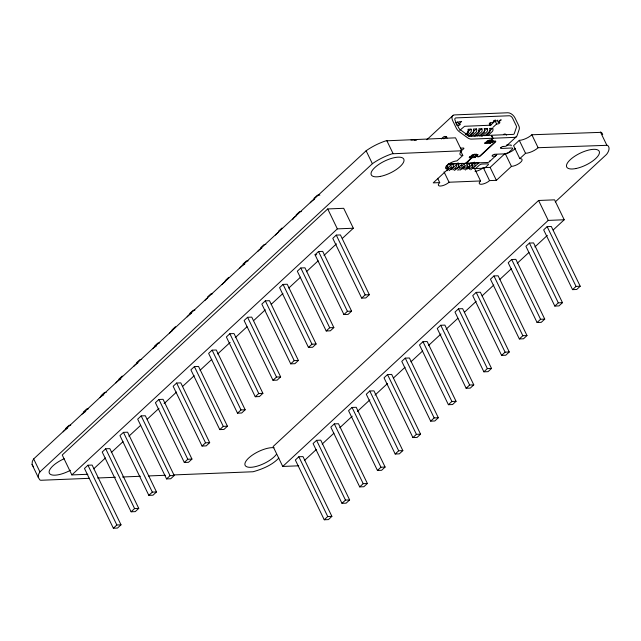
<?xml version="1.0" encoding="UTF-8"?>
<svg xmlns="http://www.w3.org/2000/svg" width="641" height="641" viewBox="0 0 641 641"><rect width="100%" height="100%" fill="white"/><g stroke="black" fill="none" stroke-linecap="round" stroke-linejoin="round"><path stroke-width="0.96" d="M89.572 478.314L40.728 480.277L39.862 479.901L38.308 477.481L32.05 464.525L32.362 461.28L33.677 458.932L366.123 150.771A28.877 10.536 -25.8 0 1 385.85 140.844L455.527 137.831L461.792 150.779A9.03 3.293 -25.8 0 0 462.81 155.442L456.921 160.899A7.604 2.772 -25.8 0 0 447.13 165.25A7.604 2.772 -25.8 0 0 447.987 169.176L433.22 182.869L439.726 182.605A6.658 2.428 -25.8 0 0 440.479 186.042A6.658 2.428 -25.8 0 0 449.053 182.228L480.566 180.962A6.418 2.34 -25.8 0 0 481.287 184.279A6.418 2.34 -25.8 0 0 489.556 180.602L496.382 180.329L511.43 166.388A7.131 2.604 -25.8 0 0 520.612 162.301A7.131 2.604 -25.8 0 0 519.811 158.615L513.553 145.667L519.282 140.355A9.759 3.558 -25.8 0 0 531.854 134.762L601.218 132.342A28.549 10.416 -25.8 0 1 602.692 134.65M38.308 477.481L38.62 474.228L39.934 471.88L372.381 163.719A28.877 10.536 -25.8 0 1 392.108 153.792L461.792 150.779M492.52 155.29L492.192 155.651A1.779 0.649 -25.8 0 0 492.657 156.268L494.291 156.204A6.538 3.91 47.2 0 0 496.751 154.473M500.974 147.454L500.637 147.815A1.779 0.649 -25.8 0 0 501.102 148.44L511.927 148.007A2.38 0.865 -25.8 0 1 512.191 149.233L508.698 152.47A2.38 0.865 -25.8 0 1 505.637 153.832L494.82 154.265M65.582 428.557L69.076 425.32L70.734 425.255M83.314 412.123L86.807 408.886L88.474 408.822M101.054 395.681L104.547 392.444L106.214 392.38M118.793 379.248L122.279 376.011M136.525 362.806L140.018 359.569L141.685 359.505M154.265 346.372L157.758 343.135L159.417 343.071M172.004 329.931L175.49 326.694M189.736 313.497L193.229 310.26L194.896 310.196M207.476 297.055L210.969 293.818L212.628 293.754M225.215 280.622L228.701 277.385M242.947 264.18L246.44 260.943L248.107 260.879M260.687 247.746L264.18 244.509L265.839 244.445M278.418 231.305L281.912 228.068M296.158 214.871L299.651 211.634L301.318 211.57M313.898 198.43L317.383 195.193L319.883 195.096M342.326 238.42L353.327 228.228L343.696 208.301L327.719 208.942L62.225 454.99L71.856 474.917L87.833 474.276M426.858 139.714L453.283 115.228M71.856 474.917L337.35 228.869L353.327 228.228M87.961 465.23L84.468 468.467L113.361 528.232L117.519 528.064L121.013 524.827L92.12 465.062L87.961 465.23L116.854 524.995L121.013 524.827M105.693 448.788L102.207 452.025L131.101 511.798L135.259 511.63L138.752 508.393L109.859 448.62L105.693 448.788L134.586 508.561L138.752 508.393M123.433 432.355L119.939 435.592L148.832 495.357L152.999 495.189L156.484 491.951L127.591 432.186L123.433 432.355L152.326 492.12L156.484 491.951M141.172 415.913L137.679 419.15L166.572 478.923L170.73 478.755L174.224 475.518L145.331 415.745L141.172 415.913L170.065 475.686L174.224 475.518M158.904 399.479L155.41 402.716L184.312 462.482L188.47 462.313L191.963 459.076L163.07 399.311L158.904 399.479L187.797 459.244L191.963 459.076M176.644 383.038L173.15 386.275L202.043 446.048L206.21 445.88L209.695 442.643L180.802 382.869L176.644 383.038L205.537 442.811L209.695 442.643M194.383 366.604L190.89 369.841L219.783 429.606L223.941 429.438L227.435 426.201L198.542 366.436L194.383 366.604L223.276 426.369L227.435 426.201M212.115 350.162L208.621 353.399L237.515 413.173L241.681 413.004L245.174 409.767L216.281 349.994L212.115 350.162L241.008 409.936L245.174 409.767M229.855 333.729L226.361 336.966L255.254 396.731L259.413 396.563L262.906 393.326L234.013 333.56L229.855 333.729L258.748 393.494L262.906 393.326M247.586 317.287L244.101 320.524L272.994 380.297L277.152 380.129L280.646 376.892L251.753 317.119L247.586 317.287L276.487 377.06L280.646 376.892M265.326 300.853L261.832 304.09L290.726 363.856L294.892 363.687L298.385 360.45L269.484 300.685L265.326 300.853L294.219 360.619L298.385 360.45M283.066 284.412L279.572 287.649L308.465 347.422L312.624 347.254L316.117 344.017L287.224 284.243L283.066 284.412L311.959 344.185L316.117 344.017M300.797 267.978L297.312 271.215L326.205 330.98L330.363 330.812L333.857 327.583L304.964 267.81L300.797 267.978L329.69 327.743L333.857 327.583M315.043 254.773L318.537 251.536L322.695 251.368L351.589 311.141L348.103 314.378L343.937 314.547L315.043 254.773L316.71 254.709M336.277 235.103L332.783 238.34L361.676 298.105L365.835 297.937L369.328 294.708L340.435 234.935L336.277 235.103L365.17 294.868L369.328 294.708M441.345 138.969L443.484 136.982A3.566 2.54 87.7 0 1 446.4 137.118L447.106 138.023M457.722 121.734L458.812 123.969L461.624 121.365A3.566 2.54 87.7 0 1 459.084 121.558M443.844 138.865L445.984 136.886A3.566 2.54 87.7 0 1 446.681 136.437M93.698 468.835L105.436 457.962M111.302 452.522L123.04 441.649M128.905 436.209L140.643 425.336M147.238 419.214L158.976 408.341M164.112 403.582L176.579 392.028M182.445 386.595L194.175 375.714M200.048 370.282L211.778 359.409M217.644 353.968L230.119 342.414M235.247 337.655L246.985 326.782M253.588 320.66L265.318 309.787M271.183 304.347L282.921 293.474M288.787 288.041L300.525 277.16M306.39 271.728L318.12 260.847M323.993 255.414L336.461 243.86M459.677 130.395L464.589 126.301L490.918 125.187M465.358 134.578L467.545 132.559A2.38 1.699 87.7 0 0 467.978 129.274L471.055 129.145A2.38 1.699 87.7 0 1 470.622 132.431L466.985 135.804M466.488 134.538L467.946 133.184A1.186 0.849 87.7 0 0 468.162 131.533L467.922 131.036M468.587 136.389L472.954 132.342A2.38 1.699 87.7 0 0 473.387 129.057L476.463 128.929A2.38 1.699 87.7 0 1 476.031 132.214L471.664 136.261M469.701 136.357L473.354 132.959A1.186 0.849 87.7 0 0 473.579 131.317L473.33 130.82M473.995 136.164L478.362 132.126A2.38 1.699 87.7 0 0 478.795 128.833L481.872 128.713A2.38 1.699 87.7 0 1 481.439 131.998L477.08 136.044M475.109 136.132L478.771 132.743A1.186 0.849 87.7 0 0 478.987 131.101L478.747 130.604M489.355 125.556L490.774 124.234L490.053 122.743M490.181 125.62L495.156 121.013L496.19 120.973A1.482 0.545 -25.8 0 0 497.937 120.26M447.258 165.69L449.173 163.92L452.209 163.8L447.073 168.559M479.404 135.948L483.771 131.91A2.38 1.699 87.7 0 0 484.203 128.617L487.288 128.496A2.38 1.699 87.7 0 1 486.848 131.782L481.76 136.501M480.518 135.916L484.179 132.527A1.186 0.849 87.7 0 0 484.396 130.884L487.288 128.496M493.049 127.295L496.599 124.001L497.64 123.961A1.482 0.545 -25.8 0 0 499.555 123.112A1.482 0.545 -25.8 0 0 499.387 122.343L498.345 122.383L497.264 120.147M498.345 122.383L501.158 119.779A3.566 2.54 87.7 0 1 499.467 120.332M453.147 164.769L454.293 163.711M447.017 170.77L450.911 167.165A1.186 0.849 87.7 0 0 451.232 165.795M484.82 135.732L489.179 131.685A2.38 1.699 87.7 0 0 489.612 128.4L492.697 128.28A2.38 1.699 87.7 0 1 492.264 131.565L487.897 135.612M485.934 135.7L489.588 132.31A1.186 0.849 87.7 0 0 489.804 130.668L492.697 128.28M449.101 170.69L452.995 167.077A1.186 0.849 87.7 0 0 453.315 165.715L452.85 163.864M451.056 169.665L457.618 163.583L455.126 163.679M457.986 165.082L459.701 163.495L463.034 163.359L457.177 168.783M453.075 169.953L456.328 166.94A1.186 0.849 87.7 0 0 456.64 165.578M454.509 170.474L458.403 166.86A1.186 0.849 87.7 0 0 458.724 165.498L458.027 162.718M469.516 156.741L471.239 156.676L473.282 154.842A2.268 0.825 -25.8 0 1 474.508 154.201M489.139 140.083L487.625 141.549A2.268 0.825 -25.8 0 0 488.722 142.27L490.557 141.645L491.038 142.639L490.325 143.304L484.5 143.536L487.641 140.627L490.221 140.523L492.665 138.256L491.222 135.267L469.941 136.124A2.973 1.779 47.2 0 1 468.122 135.451L460.19 129.642A2.973 1.779 47.2 0 1 458.732 127.904L455.134 120.468A2.973 1.779 47.2 0 1 456.015 117.896L509.283 115.757A2.973 1.779 47.2 0 1 512.568 118.16L516.157 125.596A2.973 1.779 47.2 0 1 516.398 127.383L514.282 133.6A2.973 1.779 47.2 0 1 513.169 134.386L491.639 135.251L493.081 138.24L514.611 137.374A6.538 3.91 47.2 0 0 517.071 135.636L519.186 129.426A6.538 3.91 47.2 0 0 518.657 125.5L515.06 118.064A6.538 3.91 47.2 0 0 507.832 112.768L454.565 114.907A6.538 3.91 47.2 0 0 452.642 120.564L456.232 128A6.538 3.91 47.2 0 0 459.445 131.822L467.377 137.631A6.538 3.91 47.2 0 0 471.391 139.105L492.665 138.256M476.76 155.875L474.965 157.542L472.137 157.654L471.656 156.66L473.226 155.202A1.667 0.609 -25.8 0 1 474.709 154.377A1.667 0.609 -25.8 0 1 475.854 154.385L477.497 156.733A1.899 0.697 -25.8 0 0 478.803 156.741A1.899 0.697 -25.8 0 0 480.502 155.795L495.373 142.014A1.899 0.697 -25.8 0 0 495.653 141.132A1.899 0.697 -25.8 0 0 494.211 141.244L491.463 142.246L490.982 141.252L492.32 140.01M489.564 140.059L488.378 141.156A1.667 0.609 -25.8 0 0 488.138 141.933A1.667 0.609 -25.8 0 0 489.395 141.829L490.982 141.252M463.972 164.336L465.11 163.279L468.443 163.143L461.881 169.232M457.842 170.338L461.736 166.724A1.186 0.849 87.7 0 0 462.049 165.362M471.239 156.676L471.72 157.67L465.574 163.367L448.163 164.064M472.137 157.654L465.991 163.351L487.513 162.485A6.538 3.91 47.2 0 0 489.98 160.747M493.081 138.24L490.637 140.499L493.466 140.387L491.463 142.246M471.656 156.66L474.484 156.54L476.279 154.882M484.989 142.502L489.844 142.302L490.557 141.645M459.918 170.258L463.812 166.644A1.186 0.849 87.7 0 0 464.132 165.282L463.667 163.431M491.038 142.639L494.515 141.405A1.298 0.473 -25.8 0 1 495.148 141.821L479.805 156.035A1.298 0.473 -25.8 0 1 478.178 156.54L477.184 155.483L478.106 154.625L472.281 154.858L469.14 157.774L471.72 157.67M468.803 164.649L470.518 163.062L473.851 162.926L467.289 169.008M463.9 169.52L467.145 166.508A1.186 0.849 87.7 0 0 467.465 165.146M465.326 170.033L469.228 166.428A1.186 0.849 87.7 0 0 469.541 165.066L469.076 163.215M474.789 163.904L475.934 162.846L478.971 162.726L474.5 166.86M469.308 169.304L472.553 166.291A1.186 0.849 87.7 0 0 472.874 164.929M470.742 169.817L474.636 166.211A1.186 0.849 87.7 0 0 474.949 164.849L474.252 162.069M489.452 161.66L496.222 155.378M506.839 145.547L516.542 136.549M475.029 171.331A6.418 2.34 -25.8 0 0 483.29 167.654L490.125 167.381L505.172 153.431L511.43 166.388M113.361 528.232L116.854 524.995M131.101 511.798L134.586 508.561M148.832 495.357L152.326 492.12M166.572 478.923L170.065 475.686M184.312 462.482L187.797 459.244M202.043 446.048L205.537 442.811M219.783 429.606L223.276 426.369M237.515 413.173L241.008 409.936M255.254 396.731L258.748 393.494M272.994 380.297L276.487 377.06M290.726 363.856L294.219 360.619M308.465 347.422L311.959 344.185M326.205 330.98L329.69 327.743M343.937 314.547L347.43 311.31L351.589 311.141M361.676 298.105L365.17 294.868M519.811 158.615L525.548 153.303A9.759 3.558 -25.8 0 0 538.111 147.718L607.476 145.299A28.549 10.416 -25.8 0 1 606.602 154.361L555.274 201.923M553.207 229.959L564.208 219.759L554.577 199.84L538.6 200.481L273.106 446.529L282.737 466.448L298.714 465.807M278.827 458.075C271.976 465.23 262.425 469.1 253.059 471.752L173.31 474.949M282.737 466.448L548.231 220.4L564.208 219.759M298.842 456.761L295.349 459.998L324.242 519.771L328.4 519.603L331.894 516.366L303.001 456.6L298.842 456.761L327.735 516.534L331.894 516.366M316.574 440.327L313.08 443.564L341.982 503.329L346.14 503.161L349.633 499.932L320.74 440.159L316.574 440.327L345.467 500.092L349.633 499.932M334.314 423.885L330.82 427.122L359.713 486.896L363.88 486.727L367.365 483.49L338.472 423.725L334.314 423.885L363.207 483.659L367.365 483.49M352.053 407.452L348.56 410.689L377.453 470.454L381.611 470.286L385.105 467.057L356.212 407.283L352.053 407.452L380.946 467.217L385.105 467.057M369.785 391.01L366.291 394.247L395.185 454.02L399.351 453.852L402.844 450.615L373.951 390.85L369.785 391.01L398.678 450.783L402.844 450.615M387.525 374.576L384.031 377.813L412.924 437.579L417.083 437.41L420.576 434.181L391.683 374.408L387.525 374.576L416.418 434.342L420.576 434.181M405.256 358.135L401.771 361.372L430.664 421.145L434.822 420.977L438.316 417.74L409.423 357.974L405.256 358.135L434.157 417.908L438.316 417.74M422.996 341.701L419.502 344.938L448.396 404.703L452.562 404.535L456.055 401.306L427.154 341.533L422.996 341.701L451.889 401.466L456.055 401.306M440.736 325.259L437.242 328.496L466.135 388.27L470.294 388.101L473.787 384.864L444.894 325.099L440.736 325.259L469.629 385.033L473.787 384.864M458.467 308.826L454.982 312.063L483.875 371.828L488.033 371.66L491.527 368.431L462.634 308.658L458.467 308.826L487.36 368.591L491.527 368.431M476.207 292.384L472.713 295.621L501.607 355.394L505.773 355.226L509.258 351.989L480.365 292.224L476.207 292.384L505.1 352.157L509.258 351.989M493.947 275.95L490.453 279.188L519.346 338.953L523.505 338.785L526.998 335.555L498.105 275.782L493.947 275.95L522.84 335.716L526.998 335.555M511.678 259.509L508.193 262.746L537.086 322.519L541.244 322.351L544.738 319.114L515.845 259.349L511.678 259.509L540.571 319.282L544.738 319.114M529.418 243.075L525.924 246.312L554.818 306.077L558.984 305.909L562.469 302.68L533.576 242.907L529.418 243.075L558.311 302.84L562.469 302.68M547.158 226.634L543.664 229.871L572.557 289.644L576.716 289.476L580.209 286.239L551.316 226.473L547.158 226.634L576.051 286.407L580.209 286.239M304.579 460.374L316.317 449.493M322.183 444.061L333.921 433.18M339.786 427.747L352.254 416.193M357.39 411.434L369.857 399.88M374.993 395.12L387.46 383.566M393.326 378.126L405.056 367.253M410.929 361.812L422.659 350.939M428.525 345.507L440.992 333.945M446.128 329.194L457.866 318.313M464.469 312.199L476.199 301.326M482.064 295.886L493.802 285.013M499.668 279.572L511.406 268.699M517.271 263.259L529.001 252.386M534.874 246.945L547.342 235.391M324.242 519.771L327.735 516.534M341.982 503.329L345.467 500.092M359.713 486.896L363.207 483.659M377.453 470.454L380.946 467.217M395.185 454.02L398.678 450.783M412.924 437.579L416.418 434.342M430.664 421.145L434.157 417.908M448.396 404.703L451.889 401.466M466.135 388.27L469.629 385.033M483.875 371.828L487.36 368.591M501.607 355.394L505.1 352.157M519.346 338.953L522.84 335.716M537.086 322.519L540.571 319.282M554.818 306.077L558.311 302.84M572.557 289.644L576.051 286.407M468.162 131.533L471.055 129.145M473.579 131.317L476.463 128.929M478.987 131.101L481.872 128.713M455.623 122.599L456.656 122.559A1.482 0.545 -25.8 0 0 457.995 122.119M458.812 123.969L459.853 123.929A1.482 0.545 -25.8 0 1 460.014 124.699A1.482 0.545 -25.8 0 1 458.107 125.548M490.774 124.234L489.732 124.282A1.482 0.545 -25.8 0 1 489.564 123.513A1.482 0.545 -25.8 0 1 491.479 122.663L492.52 122.615L495.333 120.011A3.566 2.54 87.7 0 1 493.642 120.564M410.961 140.05L416.738 139.818M414.39 140.05L416.338 139.97M506.542 145.178L510.476 145.018A2.38 0.865 -25.8 0 1 511.101 145.852M503.265 146.436L504.908 146.372A6.538 3.91 47.2 0 0 507.368 144.634M460.743 165.482L462.129 165.426M471.568 165.049L472.954 164.993M446.689 167.982L448.676 167.902M451.657 167.782L453.644 167.702M457.618 167.541L459.605 167.461M462.578 167.341L464.565 167.261M467.545 167.141L469.533 167.061M450.671 168.968L452.642 168.887M455.591 168.767L457.562 168.687M461.504 168.527L463.467 168.455M466.424 168.335L469.38 168.214M472.337 168.094L474.3 168.014L480.566 180.962M474.693 168.583L483.643 168.222A3.566 2.54 87.7 0 0 485.149 167.654L487.945 165.066A2.38 0.865 -25.8 0 0 487.673 163.84L482.056 164.064A2.38 0.865 -25.8 0 0 478.995 165.426L476.199 168.014A3.566 2.54 87.7 0 1 472.665 166.964M97.552 477.994L115.492 477.273M122.471 476.992L140.411 476.271M148.392 475.951L165.338 475.269M476.367 154.088L477.184 155.483M506.63 135.147L506.326 134.714A3.566 2.54 87.7 0 0 503.409 134.578M32.05 464.525L33.596 466.944M600.441 132.014L606.707 144.962M531.854 134.762L538.111 147.718M519.282 140.355L525.548 153.303M538.6 200.481L548.231 220.4M495.156 121.013L496.599 124.001M489.844 142.302L490.325 143.304M490.125 167.381L496.382 180.329M483.29 167.654L489.556 180.602M474.484 156.54L474.965 157.542M455.983 123.352L457.065 125.588M460.719 151.124L462.81 155.442M446.32 165.723L447.987 169.176M444.045 171.868L449.053 182.228M437.643 178.286L439.726 182.605M386.795 140.587L393.053 153.536M366.123 150.771L372.381 163.719M327.719 208.942L337.35 228.869M318.537 251.536L347.43 311.31M33.677 458.932L39.934 471.88M515.268 148.351A7.131 2.604 -25.8 0 1 506.606 153.247M70.446 470.27A18.06 6.594 -25.8 0 1 49.405 473.306A18.06 6.594 -25.8 0 1 64.172 458.74M276.335 454.445A18.06 6.594 -25.8 0 1 252.298 467.193A18.06 6.594 -25.8 0 1 249.037 457.706A18.06 6.594 -25.8 0 1 274.019 447.706M492.456 155.354A1.779 0.649 -25.8 0 1 494.748 154.329M500.901 147.518A1.779 0.649 -25.8 0 1 503.201 146.501M461.151 150.042A1.779 0.649 -25.8 0 0 463.066 149.329L463.523 148.96A1.779 0.649 -25.8 0 0 463.315 148.039L461.68 148.103A6.538 3.91 47.2 0 1 460.406 147.967M446.681 165.482A2.38 0.865 -25.8 0 1 446.953 166.708M63.163 431.818A9.511 3.469 -25.8 0 1 67.369 428.268M82.048 414.11A9.511 3.469 -25.8 0 1 85.734 411.49M100.068 397.412A9.511 3.469 -25.8 0 1 103.754 394.792M115.957 382.893A9.511 3.469 -25.8 0 1 120.861 378.935M133.761 366.388A9.511 3.469 -25.8 0 1 137.967 362.846M152.646 348.68A9.511 3.469 -25.8 0 1 156.332 346.06M169.52 333.256A9.511 3.469 -25.8 0 1 172.405 330.572M187.18 316.878A9.511 3.469 -25.8 0 1 191.387 313.337M204.848 300.509A9.511 3.469 -25.8 0 1 207.74 297.825M222.098 284.524A9.511 3.469 -25.8 0 1 224.991 281.84M239.902 268.018A9.511 3.469 -25.8 0 1 244.806 264.068M257.642 251.584A9.511 3.469 -25.8 0 1 261.849 248.035M275.446 235.079A9.511 3.469 -25.8 0 1 278.338 232.403M292.641 219.735A9.511 3.469 -25.8 0 1 296.214 215.833M310.292 202.788A9.511 3.469 -25.8 0 1 314.499 199.239M575.971 168.527A18.06 6.594 -25.8 0 0 599.399 151.845A18.06 6.594 -25.8 0 0 573.479 157.101A18.06 6.594 -25.8 0 0 575.971 168.527M380.546 176.371A18.06 6.594 -25.8 0 0 403.974 159.689A18.06 6.594 -25.8 0 0 378.054 164.945A18.06 6.594 -25.8 0 0 380.546 176.371"/></g></svg>
